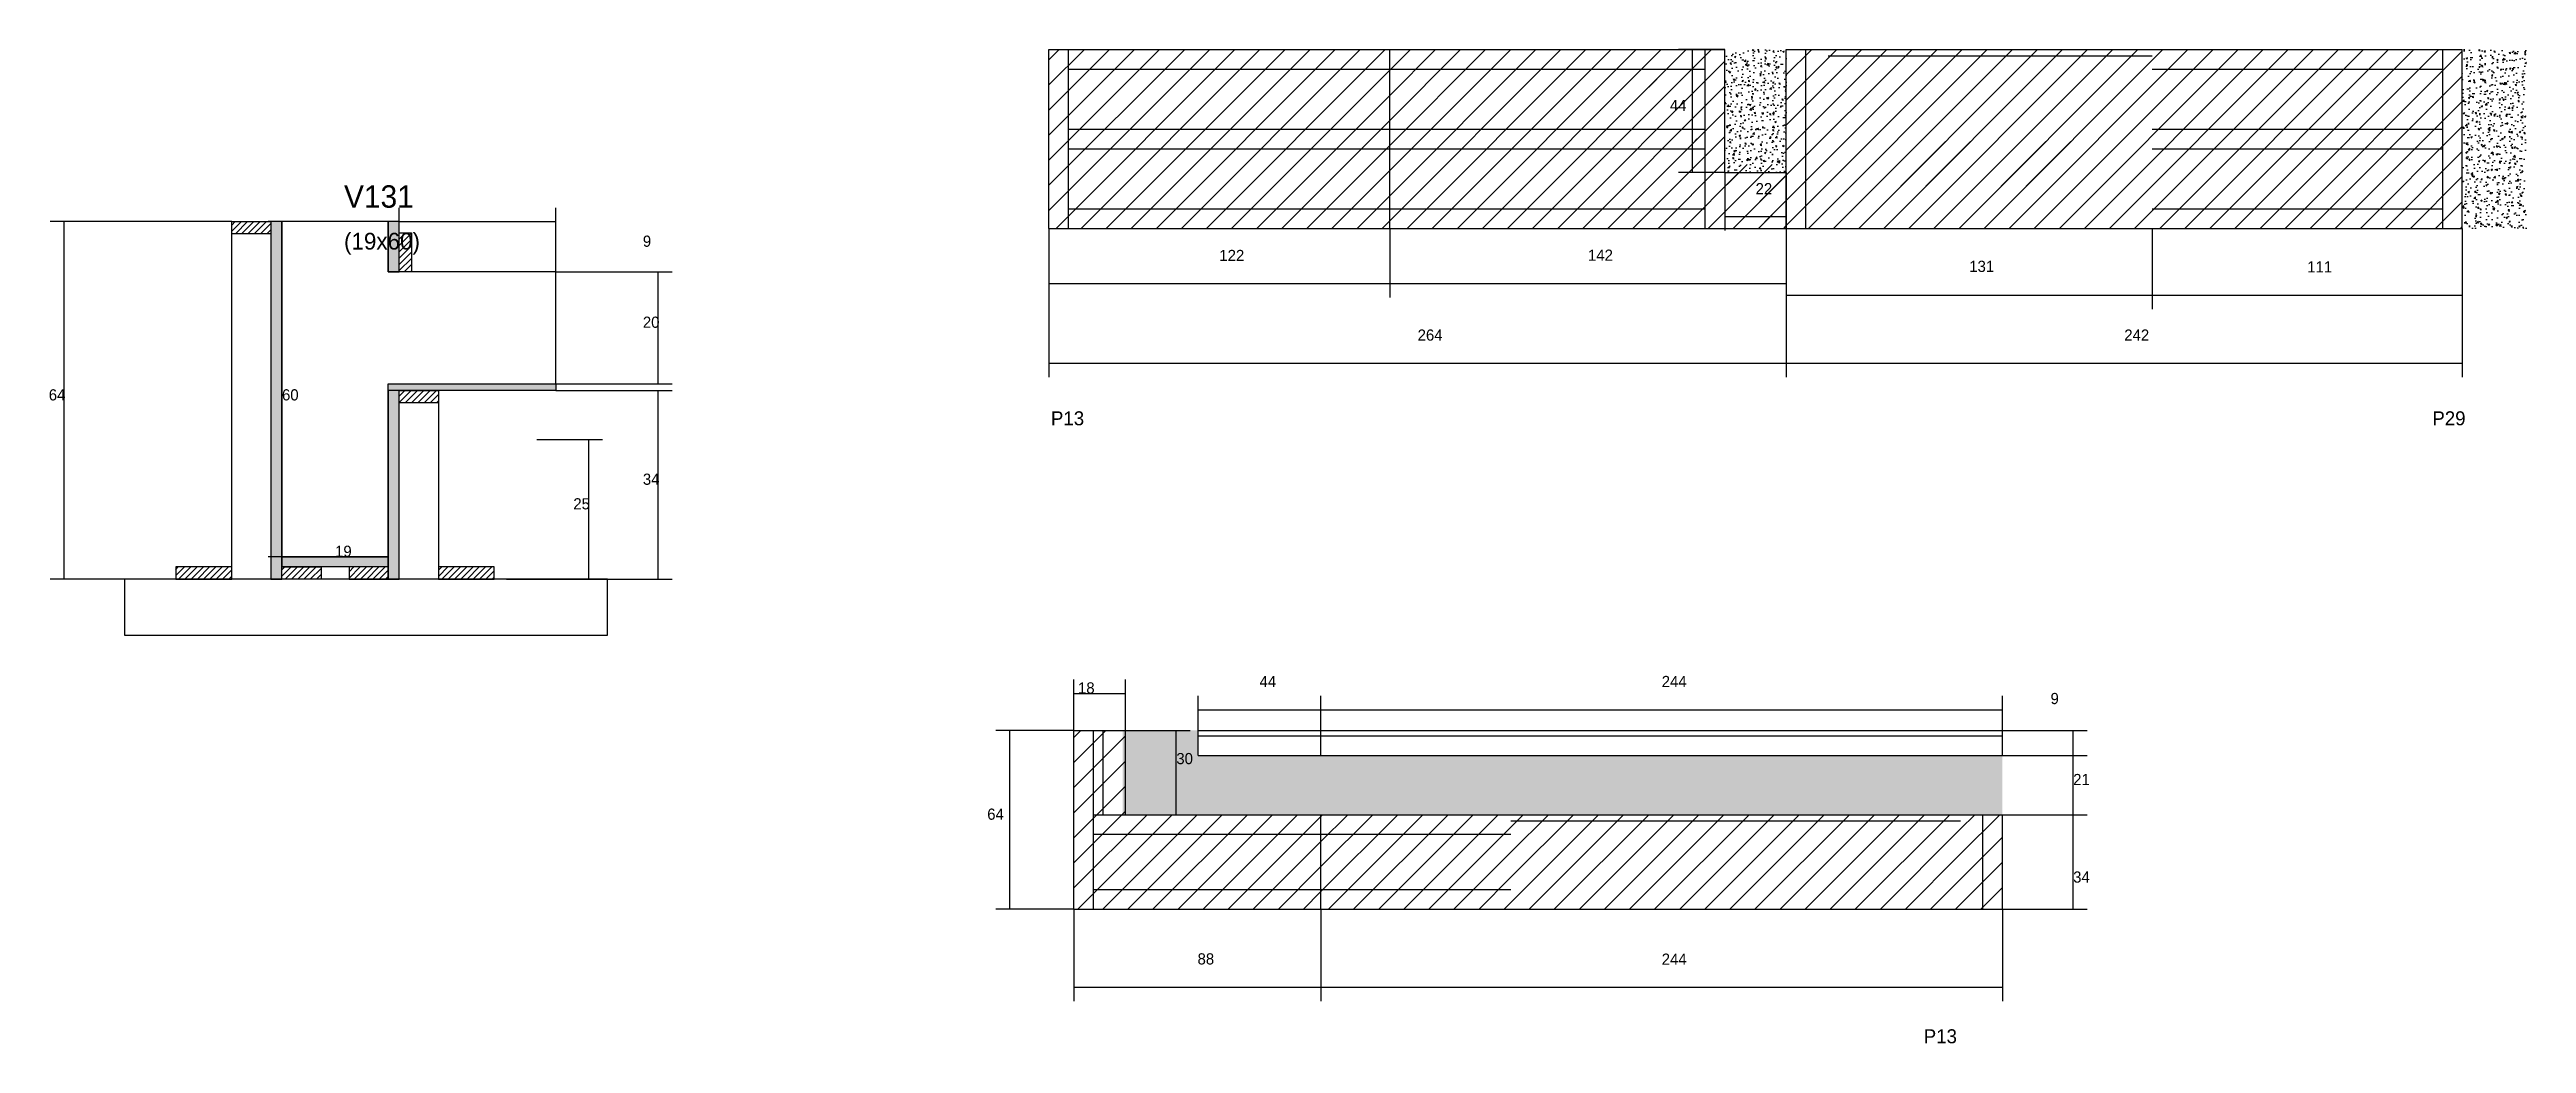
# Model space of a CAD drawing. Header units: metres. Extents: x 137352 to 138239, y 27361 to 28640.
# Drawn here: x 137352 to 138239, y 28284 to 28640 of the extents above.
import ezdxf

# ---------------------------------------------------------------- set-up
doc = ezdxf.new("R2010")
doc.units = ezdxf.units.M
for name, color, linetype in [('CONCRETO', 251, 'Continuous'), ('COTA', 241, 'Continuous'), ('Hachura', 253, 'Continuous'), ('Madeira', 126, 'Continuous'), ('NOMENCLATURA', 7, 'Continuous'), ('Painéis', 200, 'Continuous'), ('SARR_2.2x7', 40, 'Continuous'), ('Texto Seção', 7, 'Continuous')]:
    doc.layers.add(name, color=color, linetype=linetype)

msp = doc.modelspace()

# ---------------------------------------------------------------- hatches: boundary and pattern name
at = {"layer": 'COTA'}
h = msp.add_hatch(dxfattribs=at)
h.set_pattern_fill('AR-CONC', scale=0.03)
h.paths.add_polyline_path([(137952, 28595.5), (137974, 28595.5), (137974, 28595.5), (137974, 28639.5), (137974, 28639.5), (137952, 28639.5), (137952, 28639.5), (137952, 28595.5)])
h = msp.add_hatch(dxfattribs=at)
h.set_pattern_fill('AR-CONC', scale=0.03)
h.paths.add_polyline_path([(138216, 28575.5), (138239, 28575.5), (138239, 28639.5), (138216, 28639.5)])
h = msp.add_hatch(dxfattribs=at)
h.set_pattern_fill('AR-CONC', scale=0.03)
h.paths.add_polyline_path([(138051.4, 28365.6), (138051.4, 28386.8), (138051.4, 28386.8), (137763.4, 28386.8), (137763.4, 28386.8), (137763.4, 28395.8), (137763.4, 28395.8), (137736.4, 28395.8), (137736.4, 28395.8), (137736.4, 28365.6), (137736.4, 28365.6), (137763.4, 28365.6), (137763.4, 28365.6), (138051.4, 28365.6)])
at = {"layer": 'Hachura'}
h = msp.add_hatch(dxfattribs=at)
h.set_pattern_fill('ANSI31', scale=2)
h.paths.add_polyline_path([(137710, 28639.5), (137710, 28575.5), (137832, 28575.5), (137832, 28639.5)])
h = msp.add_hatch(dxfattribs=at)
h.set_pattern_fill('ANSI31', scale=2)
h.paths.add_polyline_path([(137974, 28575.5), (137974, 28595.5), (137952, 28595.5), (137952, 28639.5), (137832, 28639.5), (137832, 28575.5)])
h = msp.add_hatch(dxfattribs=at)
h.set_pattern_fill('ANSI31', scale=2)
h.paths.add_polyline_path([(138216, 28575.5), (138216, 28639.5), (137974, 28639.5), (137974, 28575.5)])
h = msp.add_hatch(dxfattribs=at)
h.set_pattern_fill('ANSI31', scale=2)
h.paths.add_polyline_path([(137942.1, 28606.7), (137942.1, 28628.9), (137942.1, 28628.9), (137921.6, 28628.9), (137921.6, 28628.9), (137921.6, 28606.7), (137921.6, 28606.7), (137942.1, 28606.7)])
h = msp.add_hatch(dxfattribs=at)
h.set_pattern_fill('ANSI31', scale=2)
h.paths.add_polyline_path([(138005, 28590.6), (138072.6, 28590.6), (138072.6, 28590.6), (138078.1, 28606.6), (138078.1, 28606.6), (138010.5, 28606.6), (138010.5, 28606.6), (138005, 28590.6)])
h = msp.add_hatch(dxfattribs=at)
h.set_pattern_fill('ANSI31', scale=2)
h.paths.add_polyline_path([(137952.8, 28577.8), (137973.8, 28577.8), (137973.8, 28577.8), (137973.8, 28598.4), (137973.8, 28598.4), (137952.8, 28598.4), (137952.8, 28598.4), (137952.8, 28577.8)])
h = msp.add_hatch(dxfattribs=at)
h.set_pattern_fill('ANSI31', scale=0.5)
h.paths.add_polyline_path([(137417.4, 28573.5), (137417.4, 28577.9), (137417.4, 28577.9), (137431.4, 28577.9), (137431.4, 28577.9), (137431.4, 28573.5), (137431.4, 28573.5), (137417.4, 28573.5)])
h = msp.add_hatch(color=8, dxfattribs=at)
h.dxf.hatch_style = 1
h.paths.add_polyline_path([(137435.4, 28577.9), (137431.4, 28577.9), (137431.4, 28577.9), (137431.4, 28449.9), (137431.4, 28449.9), (137435.4, 28449.9), (137435.4, 28449.9), (137435.4, 28577.9)])
h = msp.add_hatch(color=8, dxfattribs=at)
h.dxf.hatch_style = 1
h.paths.add_polyline_path([(137477.4, 28577.9), (137473.4, 28577.9), (137473.4, 28577.9), (137473.4, 28559.9), (137473.4, 28559.9), (137477.4, 28559.9), (137477.4, 28559.9), (137477.4, 28577.9)])
h = msp.add_hatch(dxfattribs=at)
h.set_pattern_fill('ANSI31', scale=0.5)
h.paths.add_polyline_path([(137477.4, 28573.9), (137481.8, 28573.9), (137481.8, 28573.9), (137481.8, 28559.9), (137481.8, 28559.9), (137477.4, 28559.9), (137477.4, 28559.9), (137477.4, 28573.9)])
h = msp.add_hatch(color=8, dxfattribs=at)
h.dxf.hatch_style = 1
h.paths.add_polyline_path([(137473.4, 28517.5), (137473.4, 28519.9), (137473.4, 28519.9), (137533.4, 28519.9), (137533.4, 28519.9), (137533.4, 28517.5), (137533.4, 28517.5), (137473.4, 28517.5)])
h = msp.add_hatch(color=8, dxfattribs=at)
h.dxf.hatch_style = 1
h.paths.add_polyline_path([(137477.4, 28517.5), (137473.4, 28517.5), (137473.4, 28517.5), (137473.4, 28449.9), (137473.4, 28449.9), (137477.4, 28449.9), (137477.4, 28449.9), (137477.4, 28517.5)])
h = msp.add_hatch(dxfattribs=at)
h.set_pattern_fill('ANSI31', scale=0.5)
h.paths.add_polyline_path([(137477.4, 28513.1), (137477.4, 28517.5), (137477.4, 28517.5), (137491.4, 28517.5), (137491.4, 28517.5), (137491.4, 28513.1), (137491.4, 28513.1), (137477.4, 28513.1)])
h = msp.add_hatch(dxfattribs=at)
h.set_pattern_fill('ANSI31', scale=0.5)
h.paths.add_polyline_path([(137417.4, 28449.9), (137417.4, 28454.3), (137417.4, 28454.3), (137397.4, 28454.3), (137397.4, 28454.3), (137397.4, 28449.9), (137397.4, 28449.9), (137417.4, 28449.9)])
h = msp.add_hatch(color=8, dxfattribs=at)
h.dxf.hatch_style = 1
h.paths.add_polyline_path([(137435.4, 28454.3), (137435.4, 28457.9), (137435.4, 28457.9), (137473.4, 28457.9), (137473.4, 28457.9), (137473.4, 28454.3), (137473.4, 28454.3), (137435.4, 28454.3)])
h = msp.add_hatch(dxfattribs=at)
h.set_pattern_fill('ANSI31', scale=0.5)
h.paths.add_polyline_path([(137435.4, 28449.9), (137435.4, 28454.3), (137435.4, 28454.3), (137449.4, 28454.3), (137449.4, 28454.3), (137449.4, 28449.9), (137449.4, 28449.9), (137435.4, 28449.9)])
h = msp.add_hatch(dxfattribs=at)
h.set_pattern_fill('ANSI31', scale=0.5)
h.paths.add_polyline_path([(137473.4, 28449.9), (137473.4, 28454.3), (137473.4, 28454.3), (137459.4, 28454.3), (137459.4, 28454.3), (137459.4, 28449.9), (137459.4, 28449.9), (137473.4, 28449.9)])
h = msp.add_hatch(dxfattribs=at)
h.set_pattern_fill('ANSI31', scale=0.5)
h.paths.add_polyline_path([(137511.4, 28449.9), (137511.4, 28454.3), (137511.4, 28454.3), (137491.4, 28454.3), (137491.4, 28454.3), (137491.4, 28449.9), (137491.4, 28449.9), (137511.4, 28449.9)])
h = msp.add_hatch(dxfattribs=at)
h.set_pattern_fill('ANSI31', scale=2)
h.paths.add_polyline_path([(137763.4, 28365.6), (137737.4, 28365.6), (137737.4, 28395.8), (137718.9, 28395.8), (137718.9, 28331.8), (137737.4, 28331.8), (137763.4, 28331.8), (137807.4, 28331.8), (137807.4, 28365.6)])
h = msp.add_hatch(dxfattribs=at)
h.set_pattern_fill('ANSI31', scale=2)
h.paths.add_polyline_path([(137875.4, 28331.8), (137875.4, 28365.6), (137807.4, 28365.6), (137807.4, 28331.8)])
h = msp.add_hatch(dxfattribs=at)
h.set_pattern_fill('ANSI31', scale=2)
h.paths.add_polyline_path([(138036.4, 28331.8), (138036.4, 28365.6), (137875.4, 28365.6), (137875.4, 28331.8)])
h = msp.add_hatch(dxfattribs=at)
h.set_pattern_fill('ANSI31', scale=2)
h.paths.add_polyline_path([(138051.4, 28365.6), (138036.4, 28365.6), (138036.4, 28331.8), (138051.4, 28331.8)])

# ---------------------------------------------------------------- linework, layer by layer
at = {"layer": 'CONCRETO'}
msp.add_lwpolyline([(137473.4, 28519.9), (137533.4, 28519.9), (137533.4, 28559.9), (137473.4, 28559.9), (137473.4, 28577.9), (137435.4, 28577.9), (137435.4, 28454.3), (137435.4, 28454.3), (137435.4, 28457.9), (137473.4, 28457.9)], close=True, dxfattribs=at)
at = {"layer": 'COTA'}
for p, q in [((137952, 28639.5), (137935.4, 28639.5)), ((137940.4, 28595.5), (137940.4, 28639.5)), ((137952, 28595.5), (137935.4, 28595.5)), ((137952, 28595.5), (137952, 28574.7)), ((137974, 28595.5), (137974, 28574.7)), ((137477.4, 28577.9), (137477.4, 28582.9)), ((137533.4, 28559.9), (137533.4, 28582.9)), ((137417.4, 28577.9), (137352.4, 28577.9)), ((137357.4, 28449.9), (137357.4, 28577.9)), ((137473.4, 28577.9), (137430.4, 28577.9)), ((137435.4, 28457.9), (137435.4, 28577.9)), ((137477.4, 28577.9), (137533.4, 28577.9)), ((137710, 28575.5), (137710, 28522.2)), ((137710, 28575.5), (137710, 28550.8)), ((137832, 28575.5), (137832, 28550.8)), ((137832, 28575.5), (137832, 28550.8)), ((137952, 28579.7), (137974, 28579.7)), ((137974, 28575.5), (137974, 28522.2)), ((137974, 28575.5), (137974, 28522.2)), ((137974, 28575.5), (137974, 28550.8)), ((137974, 28575.5), (137974, 28546.6)), ((138105, 28575.5), (138105, 28546.6)), ((138105, 28575.5), (138105, 28546.6)), ((138216, 28575.5), (138216, 28522.2)), ((138216, 28575.5), (138216, 28546.6)), ((137533.4, 28559.9), (137575.1, 28559.9)), ((137570.1, 28519.9), (137570.1, 28559.9)), ((137710, 28555.8), (137832, 28555.8)), ((137832, 28555.8), (137974, 28555.8)), ((137974, 28551.6), (138105, 28551.6)), ((138105, 28551.6), (138216, 28551.6)), ((137710, 28527.2), (137974, 28527.2)), ((137974, 28527.2), (138216, 28527.2)), ((137533.4, 28519.9), (137575.1, 28519.9)), ((137533.4, 28517.5), (137575.1, 28517.5)), ((137570.1, 28449.9), (137570.1, 28517.5)), ((137526.7, 28499.9), (137550.2, 28499.9)), ((137545.2, 28449.9), (137545.2, 28499.9)), ((137435.4, 28449.9), (137435.4, 28462.9)), ((137473.4, 28449.9), (137473.4, 28462.9)), ((137417.4, 28449.9), (137352.4, 28449.9)), ((137473.4, 28457.9), (137430.4, 28457.9)), ((137435.4, 28457.9), (137473.4, 28457.9)), ((137515.8, 28449.9), (137575.1, 28449.9)), ((137526.7, 28449.9), (137550.2, 28449.9)), ((137718.9, 28395.8), (137718.9, 28414)), ((137737.4, 28395.8), (137737.4, 28414)), ((137718.9, 28409), (137737.4, 28409)), ((137763.4, 28395.8), (137763.4, 28408.2)), ((137807.4, 28395.8), (137807.4, 28408.2)), ((137807.4, 28395.8), (137807.4, 28408.2)), ((138051.4, 28395.8), (138051.4, 28408.2)), ((137763.4, 28403.2), (137807.4, 28403.2)), ((137807.4, 28403.2), (138051.4, 28403.2)), ((137718.9, 28395.8), (137691, 28395.8)), ((137696, 28331.8), (137696, 28395.8)), ((137737.4, 28395.8), (137760.6, 28395.8)), ((137755.6, 28365.6), (137755.6, 28395.8)), ((138051.4, 28395.8), (138081.7, 28395.8)), ((138076.7, 28386.8), (138076.7, 28395.8)), ((138051.4, 28386.8), (138081.7, 28386.8)), ((138051.4, 28386.8), (138081.7, 28386.8)), ((138076.7, 28365.6), (138076.7, 28386.8)), ((137737.4, 28365.6), (137760.6, 28365.6)), ((138051.4, 28365.6), (138081.7, 28365.6)), ((138051.4, 28365.6), (138081.7, 28365.6)), ((138076.7, 28331.8), (138076.7, 28365.6)), ((137718.9, 28331.8), (137691, 28331.8)), ((137718.9, 28331.8), (137718.9, 28298.9)), ((137807.4, 28331.8), (137807.4, 28298.9)), ((137807.4, 28331.8), (137807.4, 28298.9)), ((138051.4, 28331.8), (138081.7, 28331.8)), ((138051.4, 28331.8), (138051.4, 28298.9)), ((137718.9, 28303.9), (137807.4, 28303.9)), ((137807.4, 28303.9), (138051.4, 28303.9))]:
    msp.add_line(p, q, dxfattribs=at)
at = {"layer": 'Madeira'}
for points in [[(137417.4, 28573.5), (137417.4, 28577.9), (137431.4, 28577.9), (137431.4, 28573.5)], [(137417.4, 28577.9), (137431.4, 28577.9), (137431.4, 28449.9), (137417.4, 28449.9)], [(137477.4, 28573.9), (137481.8, 28573.9), (137481.8, 28559.9), (137477.4, 28559.9)], [(137477.4, 28513.1), (137477.4, 28517.5), (137491.4, 28517.5), (137491.4, 28513.1)], [(137477.4, 28517.5), (137491.4, 28517.5), (137491.4, 28449.9), (137477.4, 28449.9)], [(137379, 28429.9), (137552, 28429.9), (137552, 28449.9), (137379, 28449.9)], [(137417.4, 28449.9), (137417.4, 28454.3), (137397.4, 28454.3), (137397.4, 28449.9)], [(137435.4, 28449.9), (137435.4, 28454.3), (137449.4, 28454.3), (137449.4, 28449.9)], [(137473.4, 28449.9), (137473.4, 28454.3), (137459.4, 28454.3), (137459.4, 28449.9)], [(137511.4, 28449.9), (137511.4, 28454.3), (137491.4, 28454.3), (137491.4, 28449.9)]]:
    msp.add_lwpolyline(points, close=True, dxfattribs=at)
at = {"layer": 'Painéis'}
for p, q in [((137710, 28639.5), (137952, 28639.5)), ((137710, 28575.5), (137710, 28639.5)), ((137832, 28575.5), (137832, 28639.5)), ((137952, 28595.5), (137952, 28639.5)), ((137974, 28639.5), (138216, 28639.5)), ((137974, 28575.5), (137974, 28639.5)), ((138216, 28575.5), (138216, 28639.5)), ((137952, 28595.5), (137974, 28595.5)), ((137710, 28575.5), (138216, 28575.5)), ((137473.4, 28519.9), (137533.4, 28519.9)), ((137435.4, 28457.9), (137473.4, 28457.9)), ((137718.9, 28395.8), (137737.4, 28395.8)), ((137718.9, 28331.8), (137718.9, 28395.8)), ((137737.4, 28365.6), (137737.4, 28395.8)), ((137763.4, 28395.8), (138051.4, 28395.8)), ((137763.4, 28386.8), (137763.4, 28395.8)), ((137807.4, 28386.8), (137807.4, 28395.8)), ((138051.4, 28386.8), (138051.4, 28395.8)), ((137763.4, 28386.8), (138051.4, 28386.8)), ((137737.4, 28365.6), (137763.4, 28365.6)), ((137763.4, 28365.6), (138051.4, 28365.6)), ((137807.4, 28331.8), (137807.4, 28365.6)), ((138051.4, 28331.8), (138051.4, 28365.6)), ((137718.9, 28331.8), (137737.4, 28331.8)), ((137737.4, 28331.8), (137763.4, 28331.8)), ((137763.4, 28331.8), (138051.4, 28331.8))]:
    msp.add_line(p, q, dxfattribs=at)
for points in [[(137435.4, 28577.9), (137431.4, 28577.9), (137431.4, 28449.9), (137435.4, 28449.9)], [(137477.4, 28577.9), (137473.4, 28577.9), (137473.4, 28559.9), (137477.4, 28559.9)], [(137473.4, 28517.5), (137473.4, 28519.9), (137533.4, 28519.9), (137533.4, 28517.5)], [(137477.4, 28517.5), (137473.4, 28517.5), (137473.4, 28449.9), (137477.4, 28449.9)], [(137435.4, 28454.3), (137435.4, 28457.9), (137473.4, 28457.9), (137473.4, 28454.3)]]:
    msp.add_lwpolyline(points, close=True, dxfattribs=at)
at = {"layer": 'SARR_2.2x7'}
for p, q in [((137717, 28575.5), (137717, 28639.5)), ((137945, 28575.5), (137945, 28639.5)), ((137981, 28575.5), (137981, 28639.5)), ((137989, 28637.3), (138105, 28637.3)), ((138209, 28575.5), (138209, 28639.5)), ((137717, 28632.5), (137945, 28632.5)), ((138105, 28632.5), (138209, 28632.5)), ((137717, 28611), (137945, 28611)), ((138105, 28611), (138209, 28611)), ((137717, 28604), (137945, 28604)), ((138105, 28604), (138209, 28604)), ((137717, 28582.5), (137945, 28582.5)), ((138105, 28582.5), (138209, 28582.5)), ((137725.9, 28331.8), (137725.9, 28395.8)), ((137729.4, 28365.6), (137729.4, 28395.8)), ((137763.4, 28393.8), (138051.4, 28393.8)), ((137725.9, 28365.6), (137737.4, 28365.6)), ((137875.4, 28363.4), (138036.4, 28363.4)), ((138044.4, 28331.8), (138044.4, 28365.6)), ((137725.9, 28358.6), (137875.4, 28358.6)), ((137725.9, 28338.8), (137875.4, 28338.8))]:
    msp.add_line(p, q, dxfattribs=at)

# ---------------------------------------------------------------- texts
at = {"layer": 'COTA'}
for s, p in [('44', (137932.3, 28617.5)), ('22', (137963, 28587.7)), ('9', (137564.6, 28568.9)), ('122', (137771, 28563.8)), ('142', (137903, 28563.9)), ('131', (138039.5, 28559.9)), ('111', (138160.5, 28559.7)), ('20', (137564.6, 28539.9)), ('264', (137842, 28535.3)), ('242', (138095, 28535.3)), ('64', (137351.9, 28513.9)), ('60', (137435.4, 28513.9)), ('34', (137564.6, 28483.7)), ('25', (137539.7, 28474.9)), ('19', (137454.4, 28457.9)), ('44', (137785.4, 28411.3)), ('244', (137929.4, 28411.3)), ('18', (137720.4, 28409)), ('9', (138068.6, 28405.2)), ('30', (137755.6, 28383.7)), ('21', (138076.7, 28376.2)), ('64', (137687.9, 28363.8)), ('34', (138076.7, 28341.3)), ('88', (137763.2, 28312)), ('244', (137929.4, 28311.9))]:
    msp.add_text(s, height=4, dxfattribs=at).set_placement(p)
at = {"layer": 'NOMENCLATURA'}
for s, p in [('P13', (137710.7, 28505)), ('P29', (138205.3, 28505)), ('P13', (138023.2, 28283.8))]:
    msp.add_text(s, height=5, dxfattribs=at).set_placement(p)
at = {"layer": 'Texto Seção'}
for s, height, p in [('V131', 8, (137457.6, 28582.9)), ('(19x60)', 6, (137457.6, 28567.9))]:
    msp.add_text(s, height=height, dxfattribs=at).set_placement(p)

doc.saveas('drawing.dxf')
